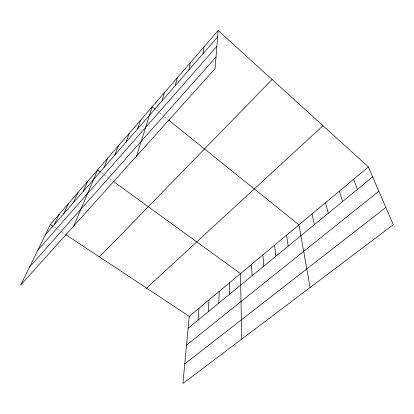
<?xml version="1.0" encoding="UTF-8"?>
<svg xmlns="http://www.w3.org/2000/svg" width="414" height="414" viewBox="0 0 414 414"><rect width="100%" height="100%" fill="white"/><g stroke="black" fill="none" stroke-linecap="round" stroke-linejoin="round"><path stroke-width="0.31" stroke-dasharray="2.07 1.55" d="M54.074 226.872L57.22 228.958M57.748 229.304L61.417 231.736M61.945 232.083L65.143 234.205M101.207 172.581L103.816 174.475M104.338 174.853L109.037 178.263M109.56 178.641L113.162 181.254M155.633 109.653L159.136 112.468M159.633 112.867L162.635 115.283M164.637 116.888L168.084 119.662"/><path stroke-width="0.62" d="M229.63 294.183L229.708 282.612M218.846 303.032L219.203 291.378M208.335 311.654L208.956 299.927M198.094 320.053L198.963 308.259M218.157 30.517L215.047 68.703L20.7 285.075L50.404 224.44L218.157 30.517L368.372 166.93L393.3 224.704L182.936 383.483L189.219 316.389L368.372 166.93M203.02 53.727L204.035 46.844M188.924 69.919L190.393 62.607M175.319 85.553L177.213 77.848M162.174 100.654L164.467 92.581M136.542 156.104L152.135 106.838L155.136 109.249M137.546 128.951L140.543 120.241M125.996 142.219L129.303 133.236M114.802 155.079L118.399 145.837M103.95 167.546L107.821 158.06M73.645 226.132L97.554 169.931L100.685 172.203M83.214 191.366L87.582 181.461M73.299 202.756L77.889 192.665M63.673 213.815L68.47 203.553M54.317 224.564L59.311 214.141M45.224 235.012L217.635 36.939M37.783 250.201L216.869 46.342M29.472 267.165L215.994 57.08M99.448 256.928L272.101 79.504M146.535 288.118L322.987 125.716M188.111 328.24L372.657 176.856M186.528 345.157L378.857 191.227M184.773 363.885L385.848 207.424M50.404 224.44L53.028 226.179M65.681 234.562L189.219 316.389M113.674 181.627L240.493 273.613L241.714 339.118M168.576 120.055L298.944 224.854L310.091 287.507M353.639 179.221L357.396 189.374M339.345 191.144L342.606 201.504M325.476 202.715L328.271 213.267M312.016 213.945L314.371 224.667M286.607 235.142L288.16 246.17M274.606 245.155L275.802 256.307M262.931 254.895L263.78 266.171M251.567 264.375L252.085 275.76"/></g></svg>
